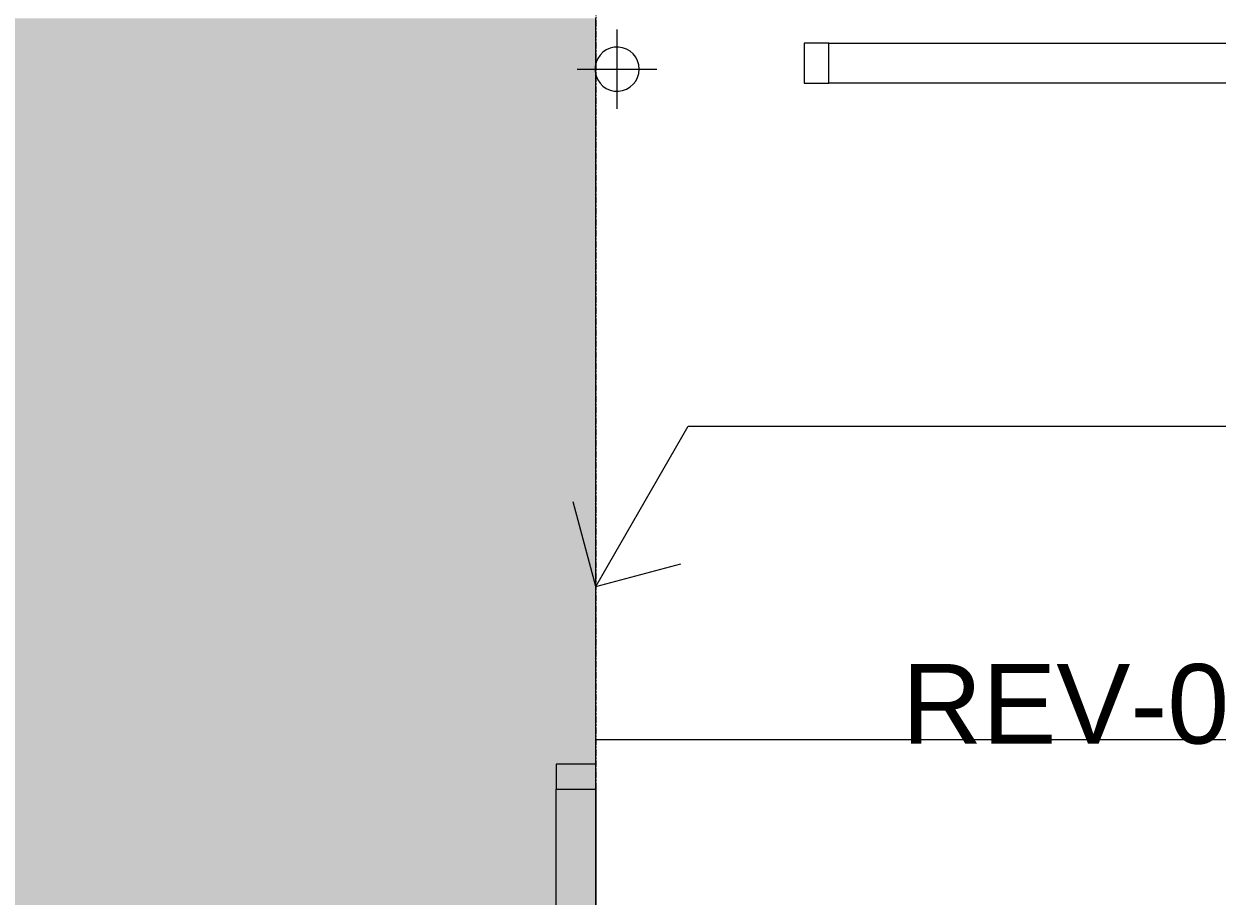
# Model space of a CAD drawing. Header units: millimetres. Extents: x -3370 to 37592, y -25802 to 13127.
# Drawn here: x 7433 to 9834, y -7057 to -5303 of the extents above; entities that cross this region are included whole.
import ezdxf

# ---------------------------------------------------------------- set-up
doc = ezdxf.new("R2010")
doc.units = ezdxf.units.MM
doc.linetypes.add('Grid Line', pattern=[22.225, 12.7, -3.175, 3.175, -3.175])
for name, color, linetype, lineweight in [('A-DETL', 90, 'Continuous', 9), ('A-DETL-GENF', 92, 'Continuous', 9), ('A-FLOR', 192, 'Continuous', 18), ('A-GLAZ-CWMG', 51, 'Continuous', 9), ('C-BLDG-PADS', 91, 'Continuous', 9), ('G-ANNO-DIMS', 111, 'Continuous', 9), ('ID_REVISION_MARKUP', 7, 'Continuous', 25), ('P-PIPE', 3, 'Continuous', 9), ('P-PIPE-CNTR', 3, 'Continuous', 9), ('S-GRID', 1, 'Continuous', 9)]:
    doc.layers.add(name, color=color, linetype=linetype, lineweight=lineweight)
doc.styles.add('ID_SANS', font='Arial.ttf')

# ---------------------------------------------------------------- blocks, each defined once
blk = doc.blocks.new('Rectangular Mullion - Frame 50 x 150mm-2345534-Lower Ground Floor')
at = {"layer": 'A-GLAZ-CWMG'}
for p, q in [((0, 40), (-50, 40)), ((-50, 40), (-50, -40)), ((0, -40), (0, 40)), ((-50, -40), (0, -40))]:
    blk.add_line(p, q, dxfattribs=at)
blk = doc.blocks.new('Rectangular Mullion - Frame 50 x 150mm-2027250-Lower Ground Floor')
at = {"layer": 'A-GLAZ-CWMG'}
for p, q in [((0, 40), (-50, 40)), ((-50, 40), (-50, -40)), ((0, -40), (0, 40)), ((-50, -40), (0, -40))]:
    blk.add_line(p, q, dxfattribs=at)
blk = doc.blocks.new('Rectangular Mullion - Frame 50 x 150mm-2037132-Lower Ground Floor')
at = {"layer": 'A-GLAZ-CWMG'}
for p, q in [((10559, -5421.6), (10559, -5341.6)), ((10559, -5341.6), (12015, -5341.6)), ((12015, -5341.6), (12015, -5421.6)), ((12015, -5421.6), (10559, -5421.6))]:
    blk.add_line(p, q, dxfattribs=at)
blk = doc.blocks.new('Rectangular Mullion - Frame 50 x 150mm-2344751-Lower Ground Floor')
at = {"layer": 'A-GLAZ-CWMG'}
for p, q in [((8504, -8066.6), (8584, -8066.6)), ((8504, -9241.6), (8504, -8066.6)), ((8584, -8066.6), (8584, -9241.6)), ((8584, -9241.6), (8504, -9241.6))]:
    blk.add_line(p, q, dxfattribs=at)

msp = doc.modelspace()

# ---------------------------------------------------------------- hatches: boundary and pattern name
at = {"layer": 'A-DETL-GENF'}
msp.add_hatch(color=2, dxfattribs=at).paths.add_polyline_path([(8584.04, -9291.636), (8584.04, -5291.636), (6244.04, -5291.636), (6244.04, -6121.636), (4242.285, -6121.636), (4242.285, -5839.527), (2642.285, -5839.527), (2642.285, -6121.636), (2284.04, -6121.636), (2284.04, -9291.636), (8504.04, -9291.636)])

# ---------------------------------------------------------------- linework, layer by layer
at = {"layer": 'A-DETL'}
msp.add_line((8584.04, -9291.636), (8584.04, -5291.636), dxfattribs=at)
at = {"layer": 'A-FLOR'}
for p, q in [((8584.04, -5381.926), (8584.04, -5291.636)), ((8584.04, -6791.636), (8584.04, -5405.347))]:
    msp.add_line(p, q, dxfattribs=at)
at = {"layer": 'C-BLDG-PADS'}
msp.add_line((8584.04, -6741.636), (25784.04, -6741.636), dxfattribs=at)
at = {"layer": 'G-ANNO-DIMS'}
for p, q in [((8584.04, -6434.241), (8770.114, -6111.95)), ((8770.114, -6111.95), (10178.485, -6111.95)), ((8584.04, -6434.241), (8538.286, -6263.487)), ((8584.04, -6434.241), (8754.793, -6388.487))]:
    msp.add_line(p, q, dxfattribs=at)
at = {"layer": 'P-PIPE'}
for start, end in [(0, 173.214904), (173.214904, 180), (180, 186.785096), (186.785096, 0)]:
    msp.add_arc((8626.89, -5393.636), 44.45, start, end, dxfattribs=at)
at = {"layer": 'P-PIPE-CNTR'}
for p, q in [((8626.89, -5473.636), (8626.89, -5313.636)), ((8546.89, -5393.636), (8584.04, -5393.636)), ((8584.04, -5393.636), (8706.89, -5393.636))]:
    msp.add_line(p, q, dxfattribs=at)
at = {"layer": 'S-GRID', "linetype": 'Grid Line'}
msp.add_line((8584.04, 11106.923), (8584.04, -9321.465), dxfattribs=at)

# ---------------------------------------------------------------- block references
at = {"layer": 'A-GLAZ-CWMG'}
for name, p, rotation in [('Rectangular Mullion - Frame 50 x 150mm-2027250-Lower Ground Floor', (9003.09, -5381.636), 180), ('Rectangular Mullion - Frame 50 x 150mm-2345534-Lower Ground Floor', (8544.04, -6791.636), 89.99999999999993)]:
    msp.add_blockref(name, p, dxfattribs=dict(at, rotation=rotation))
for name, p in [('Rectangular Mullion - Frame 50 x 150mm-2037132-Lower Ground Floor', (-1505.95, 0)), ('Rectangular Mullion - Frame 50 x 150mm-2344751-Lower Ground Floor', (0, 1225))]:
    msp.add_blockref(name, p, dxfattribs=at)

# ---------------------------------------------------------------- texts
at = {"layer": 'ID_REVISION_MARKUP', "style": 'ID_SANS'}
msp.add_text('REV-02  TRAVERTINE BAR', height=160, dxfattribs=at).set_placement((9200, -6750))

doc.saveas('drawing.dxf')
